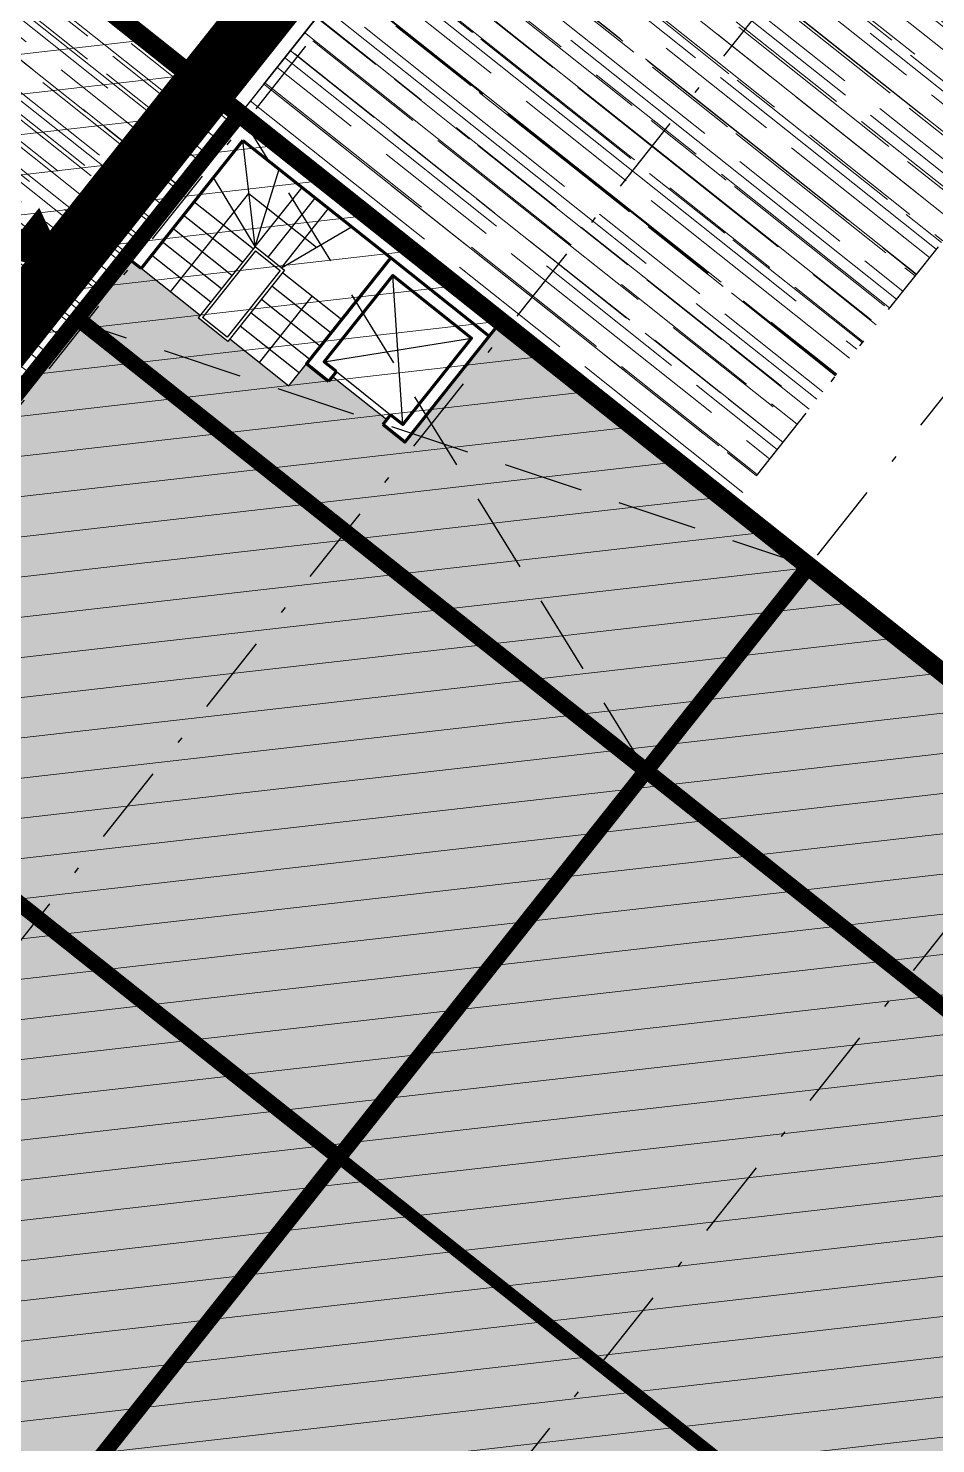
# Model space of a CAD drawing. Header units: metres. Extents: x -664657 to -643449, y -1076720 to -1062383.
# Drawn here: x -660332.62 to -660318.2, y -1066140.01 to -1066117.52 of the extents above; entities that cross this region are included whole.
import ezdxf

# ---------------------------------------------------------------- set-up
doc = ezdxf.new("R2010")
doc.units = ezdxf.units.M
doc.header["$LTSCALE"] = 0.1
for name, pattern in [('DASHDOT', [25.4, 12.7, -6.35, 0, -6.35]), ('DASHED', [19.05, 12.7, -6.35]), ('DIVIDE', [31.75, 12.7, -6.35, 0, -6.35, 0, -6.35])]:
    doc.linetypes.add(name, pattern=pattern)
for name, color, linetype in [('AA_THER_DOPRAVA', 142, 'Continuous'), ('AA_THER_osy', 46, 'DASHDOT'), ('AA_THER_slabá', 4, 'Continuous'), ('AA_THER_srafy', 52, 'Continuous'), ('AA_THER_SRAFY KATASTR', 14, 'Continuous'), ('AA_THER_ZNACENI', 7, 'Continuous'), ('AA_THER_čerchovaná', 84, 'DIVIDE'), ('AA_THER_čárkovaná', 5, 'DASHED')]:
    doc.layers.add(name, color=color, linetype=linetype)
doc.layers.add('AA_THER_silná', color=1, linetype='Continuous', lineweight=70)

msp = doc.modelspace()

# ---------------------------------------------------------------- hatches: boundary and pattern name
at = {"layer": 'AA_THER_srafy', "lineweight": 9}
h = msp.add_hatch(dxfattribs=at)
h.set_pattern_fill('AR-RROOF', color=253, scale=0.02, style=0)
h.set_pattern_definition([(321.512676, (-656033.99403, -1069503.2769), (1.190946247, -0.297893937), [7.62, -1.016, 2.54, -0.508]), (321.512676, (-656033.3071, -1069503.49855), (0.0228439, 0.845003885), [1.524, -0.16764, 3.048, -0.381]), (321.512676, (-656033.5265, -1069503.09698), (2.279521616, -1.377561865), [4.064, -0.7112, 2.032, -0.508])])
h.paths.add_polyline_path([(-660321.429, -1066125.107), (-660313.961, -1066115.714), (-660321.789, -1066109.49), (-660329.257, -1066118.883), (-660320.216, -1066126.071)])
h = msp.add_hatch(dxfattribs=at)
h.set_pattern_fill('AR-RROOF', color=253, scale=0.02, style=0)
h.set_pattern_definition([(321.512676, (-656030.26, -1069498.5804), (1.190946247, -0.297893937), [7.62, -1.016, 2.54, -0.508]), (321.512676, (-656029.57305, -1069498.8021), (0.0228439, 0.845003885), [1.524, -0.16764, 3.048, -0.381]), (321.512676, (-656029.79244, -1069498.4005), (2.279521616, -1.377561865), [4.064, -0.7112, 2.032, -0.508])])
h.paths.add_polyline_path([(-660329.257, -1066118.883), (-660335.519, -1066113.905), (-660342.987, -1066123.297), (-660336.725, -1066128.276)])
h.paths.add_polyline_path([(-660339.897, -1066123.247), (-660337.382, -1066125.246), (-660335.01, -1066122.263), (-660337.525, -1066120.263)], flags=24)
at = {"layer": 'AA_THER_srafy'}
h = msp.add_hatch(color=31, dxfattribs=at)
h.dxf.hatch_style = 1
h.paths.add_polyline_path([(-660326.007, -1066124.136), (-660326.524, -1066123.963), (-660326.633, -1066124.099), (-660326.985, -1066123.819), (-660326.978, -1066123.811), (-660331.722, -1066122.225), (-660322.799, -1066129.32)], flags=17)
h.paths.add_polyline_path([(-660320.216, -1066126.071), (-660326.007, -1066124.136), (-660322.799, -1066129.32)])
h.paths.add_polyline_path([(-660320.216, -1066126.071), (-660325.108, -1066122.182), (-660325.295, -1066122.416), (-660326.293, -1066123.672), (-660326.007, -1066124.136)])
h.paths.add_polyline_path([(-660326.293, -1066123.672), (-660326.524, -1066123.963), (-660326.007, -1066124.136)], flags=16)
h.paths.add_polyline_path([(-660331.839, -1066122.132), (-660331.722, -1066122.225), (-660326.978, -1066123.811), (-660326.923, -1066123.741), (-660327.784, -1066123.056), (-660327.846, -1066123.135), (-660328.198, -1066122.855), (-660328.478, -1066123.207), (-660329.418, -1066122.46), (-660329.449, -1066122.499), (-660329.918, -1066122.126), (-660329.887, -1066122.087), (-660330.827, -1066121.34), (-660331.061, -1066121.153)])
h = msp.add_hatch(color=151, dxfattribs=at)
h.dxf.hatch_style = 1
h.paths.add_polyline_path([(-660327.684, -1066135.464), (-660322.799, -1066129.32), (-660331.839, -1066122.132), (-660336.725, -1066128.276)])
h.paths.add_polyline_path([(-660333.285, -1066142.509), (-660327.684, -1066135.464), (-660336.725, -1066128.276), (-660342.326, -1066135.321)])
h.paths.add_polyline_path([(-660342.326, -1066135.321), (-660347.547, -1066141.887), (-660343.644, -1066144.99), (-660337.684, -1066148.042), (-660333.285, -1066142.509)])
h.paths.add_polyline_path([(-660338.506, -1066149.075), (-660337.684, -1066148.042), (-660343.644, -1066144.99)])
h = msp.add_hatch(color=151, dxfattribs=at)
h.dxf.hatch_style = 1
h.paths.add_polyline_path([(-660316.067, -1066129.37), (-660320.216, -1066126.071), (-660322.799, -1066129.32), (-660318.65, -1066132.618)])
h.paths.add_polyline_path([(-660312.106, -1066132.903), (-660311.919, -1066132.668), (-660316.067, -1066129.37), (-660318.65, -1066132.618), (-660314.502, -1066135.917)])
h.paths.add_polyline_path([(-660310.439, -1066133.844), (-660311.919, -1066132.668), (-660312.106, -1066132.903), (-660310.626, -1066134.079)])
h = msp.add_hatch(color=41, dxfattribs=at)
h.dxf.hatch_style = 1
h.paths.add_polyline_path([(-660330.25, -1066160.838), (-660325.171, -1066154.45), (-660337.684, -1066148.042), (-660342.763, -1066154.429)])
h.paths.add_polyline_path([(-660325.171, -1066154.45), (-660330.25, -1066160.838), (-660314.664, -1066168.82), (-660298.573, -1066148.581), (-660303.661, -1066144.536), (-660308.546, -1066150.68), (-660327.684, -1066135.464), (-660337.684, -1066148.042)])
h.paths.add_polyline_path([(-660308.546, -1066150.68), (-660303.661, -1066144.536), (-660322.799, -1066129.32), (-660327.684, -1066135.464)])
at = {"layer": 'AA_THER_SRAFY KATASTR', "lineweight": 5}
h = msp.add_hatch(dxfattribs=at)
h.set_pattern_fill('ANSI31', color=1, scale=0.2, style=0)
h.set_pattern_definition([(6.512676, (-656030.26, -1069498.5804), (-0.07202362, 0.63090221), [])])
h.paths.add_polyline_path([(-660268.113, -1066093.399), (-660254.024, -1066104.601), (-660252.779, -1066103.036), (-660243.386, -1066110.504), (-660299.499, -1066181.08), (-660310.394, -1066175.5), (-660307.855, -1066172.307), (-660314.513, -1066168.897), (-660330.25, -1066160.838), (-660332.789, -1066164.031), (-660363.051, -1066148.533), (-660355.434, -1066138.952), (-660348.171, -1066142.672), (-660336.725, -1066128.276), (-660342.987, -1066123.297), (-660335.519, -1066113.905), (-660310.439, -1066133.844), (-660302.971, -1066124.451), (-660321.789, -1066109.49), (-660318.055, -1066104.794), (-660324.317, -1066099.815), (-660316.848, -1066090.422), (-660310.586, -1066095.401), (-660299.384, -1066081.311), (-660305.646, -1066076.333), (-660298.178, -1066066.94), (-660266.868, -1066091.833)])

# ---------------------------------------------------------------- linework, layer by layer
at = {"layer": 'AA_THER_DOPRAVA', "color": 23, "const_width": 1}
msp.add_lwpolyline([(-660245.504, -1066091.375), (-660282.958, -1066080.183), (-660293.025, -1066072.178), (-660359.962, -1066156.368)], dxfattribs=at)
at = {"layer": 'AA_THER_osy', "linetype": 'DASHDOT'}
for p, q in [((-660358.573, -1066155.997), (-660287.844, -1066067.037)), ((-660354.425, -1066159.295), (-660283.695, -1066070.336)), ((-660349.65, -1066163.092), (-660278.92, -1066074.132)), ((-660344.838, -1066165.556), (-660274.772, -1066077.43))]:
    msp.add_line(p, q, dxfattribs=at)
at = {"layer": 'AA_THER_silná'}
for p, q in [((-660329.209, -1066119.305), (-660330.827, -1066121.34)), ((-660329.209, -1066119.305), (-660326.86, -1066121.172)), ((-660330.827, -1066121.34), (-660331.061, -1066121.153)), ((-660326.86, -1066121.172), (-660328.198, -1066122.855)), ((-660325.295, -1066122.416), (-660325.108, -1066122.182)), ((-660327.722, -1066122.978), (-660327.846, -1066123.135)), ((-660326.861, -1066123.663), (-660326.985, -1066123.819))]:
    msp.add_line(p, q, dxfattribs=at)
at = {"layer": 'AA_THER_silná', "const_width": 0.25}
for points in [[(-660353.249, -1066149.059), (-660329.257, -1066118.883), (-660320.216, -1066126.071), (-660342.763, -1066154.429), (-660353.249, -1066149.059)], [(-660320.216, -1066126.071), (-660329.257, -1066118.883)], [(-660331.839, -1066122.132), (-660322.799, -1066129.32)], [(-660310.439, -1066133.844), (-660320.216, -1066126.071)], [(-660336.725, -1066128.276), (-660327.684, -1066135.464)], [(-660314.502, -1066135.917), (-660322.799, -1066129.32)]]:
    msp.add_lwpolyline(points, dxfattribs=at)
at = {"layer": 'AA_THER_silná'}
for points in [[(-660327.846, -1066123.135), (-660328.198, -1066122.855), (-660326.86, -1066121.172), (-660325.295, -1066122.416), (-660326.633, -1066124.099), (-660326.985, -1066123.819)], [(-660327.722, -1066122.978), (-660327.917, -1066122.823), (-660326.828, -1066121.453), (-660325.576, -1066122.449), (-660326.665, -1066123.818), (-660326.861, -1066123.663)]]:
    msp.add_lwpolyline(points, dxfattribs=at)
at = {"layer": 'AA_THER_slabá'}
for p, q in [((-660329.016, -1066120.991), (-660329.209, -1066119.305)), ((-660329.016, -1066120.991), (-660329.678, -1066119.895)), ((-660329.016, -1066120.991), (-660328.633, -1066119.762)), ((-660330.357, -1066121.713), (-660329.112, -1066120.148)), ((-660329.112, -1066120.148), (-660328.038, -1066121.002)), ((-660329.016, -1066120.991), (-660328.269, -1066120.052)), ((-660329.047, -1066121.03), (-660329.987, -1066120.283)), ((-660328.805, -1066121.159), (-660328.058, -1066120.22)), ((-660328.593, -1066121.327), (-660327.847, -1066120.388)), ((-660329.215, -1066121.241), (-660330.155, -1066120.495)), ((-660329.383, -1066121.453), (-660330.323, -1066120.706)), ((-660328.593, -1066121.327), (-660327.483, -1066120.677)), ((-660329.551, -1066121.664), (-660330.491, -1066120.917)), ((-660329.016, -1066120.991), (-660329.918, -1066122.126)), ((-660329.008, -1066121.061), (-660329.848, -1066122.118)), ((-660329.016, -1066120.991), (-660328.546, -1066121.364)), ((-660329.008, -1066121.061), (-660328.617, -1066121.372)), ((-660329.719, -1066121.875), (-660330.659, -1066121.129)), ((-660329.887, -1066122.087), (-660330.827, -1066121.34)), ((-660328.617, -1066121.372), (-660329.457, -1066122.429)), ((-660328.546, -1066121.364), (-660329.449, -1066122.499)), ((-660328.578, -1066121.403), (-660327.638, -1066122.15)), ((-660326.665, -1066123.818), (-660326.828, -1066121.453)), ((-660328.746, -1066121.615), (-660327.806, -1066122.362)), ((-660328.108, -1066121.777), (-660328.948, -1066122.834)), ((-660328.914, -1066121.826), (-660327.974, -1066122.573)), ((-660329.449, -1066122.499), (-660329.918, -1066122.126)), ((-660329.457, -1066122.429), (-660329.848, -1066122.118)), ((-660329.082, -1066122.037), (-660328.142, -1066122.784)), ((-660329.25, -1066122.249), (-660328.31, -1066122.996)), ((-660329.418, -1066122.46), (-660328.478, -1066123.207)), ((-660327.917, -1066122.823), (-660325.576, -1066122.449)), ((-660328.478, -1066123.207), (-660328.198, -1066122.855)), ((-660327.784, -1066123.056), (-660326.923, -1066123.741)), ((-660327.722, -1066122.978), (-660326.861, -1066123.663))]:
    msp.add_line(p, q, dxfattribs=at)
at = {"layer": 'AA_THER_SRAFY KATASTR'}
msp.add_lwpolyline([(-660353.249, -1066149.059), (-660298.776, -1066176.956), (-660246.196, -1066110.824), (-660293.161, -1066073.484)], close=True, dxfattribs=at)
at = {"layer": 'AA_THER_SRAFY KATASTR', "const_width": 0.3}
msp.add_lwpolyline([(-660355.434, -1066138.952), (-660348.171, -1066142.672), (-660336.725, -1066128.276), (-660342.987, -1066123.297), (-660335.519, -1066113.905), (-660310.439, -1066133.844), (-660302.971, -1066124.451), (-660321.789, -1066109.49), (-660318.055, -1066104.794), (-660324.317, -1066099.815), (-660316.848, -1066090.422), (-660310.586, -1066095.401), (-660299.384, -1066081.311)], dxfattribs=at)
at = {"layer": 'AA_THER_ZNACENI', "color": 20}
msp.add_lwpolyline([(-660331.973, -1066121.388, 0, 1, 0), (-660332.756, -1066120.765, 0, 0, 0)], format="xyseb", dxfattribs=at)
at = {"layer": 'AA_THER_čerchovaná'}
for p, q in [((-660321.789, -1066109.49), (-660329.257, -1066118.883)), ((-660313.961, -1066115.714), (-660321.429, -1066125.107))]:
    msp.add_line(p, q, dxfattribs=at)
at = {"layer": 'AA_THER_čerchovaná', "const_width": 0.2}
msp.add_lwpolyline([(-660335.519, -1066113.905), (-660301.078, -1066141.288), (-660308.546, -1066150.68), (-660342.987, -1066123.297), (-660335.519, -1066113.905)], dxfattribs=at)
at = {"layer": 'AA_THER_čárkovaná'}
for p, q in [((-660322.799, -1066129.32), (-660329.257, -1066118.883)), ((-660320.216, -1066126.071), (-660331.722, -1066122.225)), ((-660292.702, -1066153.249), (-660322.799, -1066129.32))]:
    msp.add_line(p, q, dxfattribs=at)

doc.saveas('drawing.dxf')
